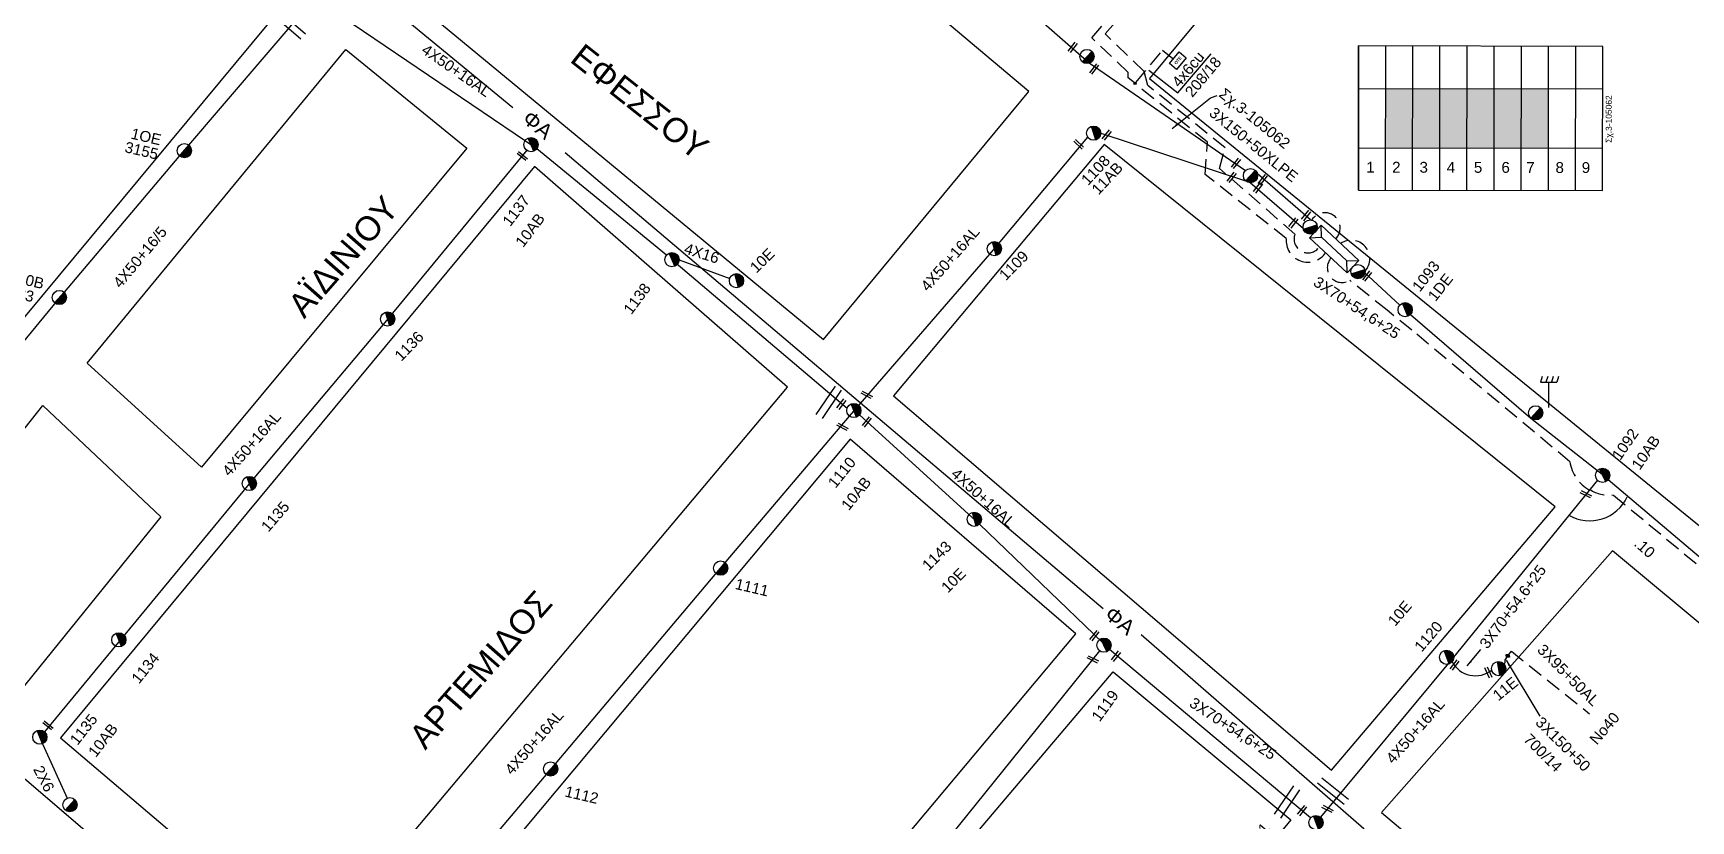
# Model space of a CAD drawing. Header units: millimetres. Extents: x 745 to 5694, y 762 to 3401.
# Drawn here: x 1727.7 to 2002.5, y 1317.3 to 1447.8 of the extents above; entities that cross this region are included whole.
import ezdxf
from ezdxf.enums import TextEntityAlignment as Align

# ---------------------------------------------------------------- set-up
doc = ezdxf.new("R2010")
doc.units = ezdxf.units.MM
doc.linetypes.add('DASHED', pattern=[19.05, 12.7, -6.35])
for name, color, linetype in [('Pillar OTE', 7, 'Continuous'), ('Άγνωστα', 7, 'Continuous'), ('Ασφαλειοκιβώτια Χ.Τ 9 αναχωρήσεων', 7, 'Continuous'), ('Γείωση', 7, 'Continuous'), ('Γυμνά εναέρια ΧΤ και ΦΟΠ (3Φ)   4x50+16AL', 7, 'Continuous'), ('Εναέρια παροχή ΧΤ 4x16', 7, 'SYN_LINE'), ('Επιγραφές - Σχήματα', 7, 'Continuous'), ('Καλώδια ΧΤ   3x150+50CU', 7, 'DASHED'), ('Μηχανική τομή', 7, 'Continuous'), ('Στύλος ΦΜ', 7, 'Continuous'), ('Στύλος ΦΜ @ 1', 7, 'Continuous'), ('Συνδέσεις', 7, 'Continuous'), ('Συνεστραμμένα ΧΤ   3x70+54.6+25 AL', 7, 'SYN_LINE'), ('Τομή', 7, 'Continuous'), ('Υποσταθμός εναέριος 2 στύλων', 7, 'Continuous'), ('Υποσταθμός πόλεως', 7, 'Continuous'), ('Υπόβαθρο ΔΕΗ', 7, 'Continuous'), ('Υπόγεια Καλώδια Δικτύου ΧΤ   .10', 7, 'DASHED'), ('Υπόγεια καλώδια Παροχών ΧΤ   4x50AL', 7, 'DASHED'), ('Υπόγεια καλώδια Παροχών ΧΤ   4x6', 7, 'DASHED')]:
    doc.layers.add(name, color=color, linetype=linetype)
doc.styles.add('arial', font='arial.ttf')
doc.styles.get("Standard").update_dxf_attribs({"font": 'arial.ttf'})
doc.linetypes.add('SYN_LINE', pattern='A,0.5,-0.0001,["/\\/\\/\\/",Standard,S=0.1,R=0,X=0,Y=-0.05],-0.25', length=0.7501)
doc.dimstyles.new('ISO-25', dxfattribs={"dimtxt": 2.5, "dimasz": 2.5, "dimexe": 1.25, "dimexo": 0.625, "dimtad": 1, "dimtxsty": 'Standard', "dimcen": 2.5, "dimadec": 0, "dimazin": 0, "dimtfac": 1, "dimtmove": 0, "dimatfit": 3, "dimfxl": 1, "dimarcsym": 0})

# ---------------------------------------------------------------- blocks, each defined once
blk = doc.blocks.new('ΥΠΑΡΧΩΝ ΤΣΙΜΕΝΤΕΝΙΟΣ ΣΤΥΛΟΣ')
at = {"layer": 'Στύλος ΦΜ'}
blk.add_hatch(color=256, dxfattribs=at).paths.add_polyline_path([(-1.29, -2.28, 0.574793), (2.62, 0, 0.268822), (1.3, 2.27)])
blk.add_line((-1.29, -2.28), (1.3, 2.27), dxfattribs=at)
blk.add_circle((0, 0), 2.62, dxfattribs=at)
at = {"layer": 'Στύλος ΦΜ', "flags": 4}
for tag, p in [('ΤΥΠΟΣ', (-4.91, 3.03)), ('ΑΡΙΘΜΟΣ', (-4.68, 8.05))]:
    blk.add_attdef(tag, p, '', height=4, dxfattribs=at)
blk = doc.blocks.new('ΥΠΟΣΤΑΘΜΟΣ ΕΝΑΕΡΙΟΣ ΕΠΙ 2 ΣΤΥΛΩΝ')
at = {"layer": 'Υποσταθμός εναέριος 2 στύλων', "linetype": 'Continuous'}
for points in [[(-11.97, -2.11, 0.574793), (-8.45, -0.07, 0.268822), (-9.64, 1.98)], [(9.68, -2.15, 0.574793), (13.19, -0.1, 0.268822), (12.01, 1.95)]]:
    blk.add_hatch(color=256, dxfattribs=at).paths.add_polyline_path(points)
for p, q in [((-11.97, -2.11), (-9.64, 1.98)), ((9.68, -2.15), (12.01, 1.95))]:
    blk.add_line(p, q, dxfattribs=at)
for centre in [(-10.81, -0.07), (10.84, -0.1)]:
    blk.add_circle(centre, 2.36, dxfattribs=at)
at = {"layer": 'Υποσταθμός πόλεως', "linetype": 'Continuous', "ltscale": 40}
blk.add_lwpolyline([(-8.57, 2.82), (8.57, 2.82), (8.57, -2.82), (-8.57, -2.82)], close=True, dxfattribs=at)
for points in [[(-5.75, 0), (-8.57, 2.82)], [(-8.57, -2.82), (-5.75, 0)], [(-5.75, 0), (5.75, 0)], [(5.75, 0), (8.57, 2.82)], [(8.57, -2.82), (5.75, 0)]]:
    blk.add_lwpolyline(points, dxfattribs=at)
at = {"layer": 'Υποσταθμός εναέριος 2 στύλων', "ltscale": 40, "flags": 1}
for tag, p in [('ΜΕΤΑΣΧΗΜΑΤΙΣΜΟΣ', (14.09, 2.51)), ('ΙΣΧΥΣ', (14.07, -0.28)), ('ΑΡΙΘΜΟΣ', (14.19, -3))]:
    blk.add_attdef(tag, p, '', height=1.8, dxfattribs=at)
blk = doc.blocks.new('ΓΕΙΩΣΗ')
at = {"layer": 'Γείωση', "ltscale": 40}
for p, q in [((-2.34, 11.45), (-3, 9.45)), ((-0.34, 11.45), (-1, 9.45)), ((0, 9.45), (0, 0)), ((1.66, 11.45), (1, 9.45)), ((3.66, 11.45), (3, 9.45))]:
    blk.add_line(p, q, dxfattribs=at)
blk.add_lwpolyline([(-3, 9.45), (3, 9.45)], dxfattribs=at)
blk = doc.blocks.new('ΑΣΦΑΛΕΙΟΚΙΒΩΤΙΟ ΥΠΟΣΤΑΘΜΟΥ 9 ΑΝΑΧΩΡΗΣΕΩΝ')
at = {"layer": 'Ασφαλειοκιβώτια Χ.Τ 9 αναχωρήσεων', "ltscale": 40}
for p, q in [((-23.8, 40.36), (24.02, 40.36)), ((-9.72, 40.36), (-9.72, -40.64)), ((9.94, 40.36), (9.94, -40.64)), ((-23.8, 31.36), (24.02, 31.36)), ((-23.8, 22.36), (24.02, 22.36)), ((-23.8, 13.36), (24.02, 13.36)), ((-23.8, 4.36), (24.02, 4.36)), ((-23.8, -4.64), (24.02, -4.64)), ((-23.8, -13.64), (24.02, -13.64)), ((-23.8, -22.64), (24.02, -22.64)), ((-23.8, -31.64), (24.02, -31.64))]:
    blk.add_line(p, q, dxfattribs=at)
at = {"layer": 'Ασφαλειοκιβώτια Χ.Τ 9 αναχωρήσεων'}
blk.add_lwpolyline([(-23.8, -40.64), (24.02, -40.64), (24.02, 40.36), (-23.8, 40.36)], close=True, dxfattribs=at)
for s, p in [('1', (-17.96, 37.74)), ('2', (-17.96, 29.17)), ('3', (-17.96, 20.09)), ('4', (-17.96, 11.07)), ('5', (-17.96, 2.06)), ('6', (-17.96, -7.08)), ('7', (-17.96, -15.32)), ('8', (-17.96, -25)), ('9', (-17.96, -33.7))]:
    blk.add_text(s, height=3.6, rotation=270, dxfattribs=at).set_placement(p)
at = {"layer": 'Ασφαλειοκιβώτια Χ.Τ 9 αναχωρήσεων', "ltscale": 40}
for tag, height, p in [('ΟΝΟΜΑ', 5, (-0.16, 44.31)), ('ΚΕΙΜΕΝΟ 1', 2, (17.06, 35.59)), ('ΚΕΙΜΕΝΟ 2', 2, (17.06, 26.88)), ('ΚΕΙΜΕΝΟ 3', 2, (17.06, 17.69)), ('ΚΕΙΜΕΝΟ 4', 2, (17.06, 8.71)), ('ΚΕΙΜΕΝΟ 5', 2, (17.06, -0.13)), ('ΚΕΙΜΕΝΟ 6', 2, (17.06, -9.05)), ('ΚΕΙΜΕΝΟ 7', 2, (17.06, -18.13)), ('ΚΕΙΜΕΝΟ 8', 2, (17.06, -26.85)), ('ΚΕΙΜΕΝΟ 9', 2, (17.06, -35.99)), ('ΣΧ', 2, (-0.1, -42.64))]:
    blk.add_attdef(tag, text='', height=height, dxfattribs=at).set_placement(p, align=Align.MIDDLE_CENTER)
blk = doc.blocks.new('ΤΟΜΗ')
at = {"layer": 'Τομή', "ltscale": 40}
for p, q in [((-5.68, 0), (5.68, 0)), ((5.68, -2.33), (-5.68, -2.33))]:
    blk.add_line(p, q, dxfattribs=at)
blk = doc.blocks.new('ΜΗΧΑΝΙΚΗ ΤΟΜΗ')
at = {"layer": 'Μηχανική τομή', "ltscale": 40}
for p, q in [((-1.89, 0.78), (1.89, 0.78)), ((1.89, 0), (-1.89, 0))]:
    blk.add_line(p, q, dxfattribs=at)
blk = doc.blocks.new('TSONTA XT1')
at = {"ltscale": 40}
h = blk.add_hatch(color=256, dxfattribs=at)
h.dxf.hatch_style = 1
h.paths.add_polyline_path([(595.96, 2487.66), (597.07, 2488.77), (595.96, 2489.87), (594.85, 2488.77)])
blk.add_lwpolyline([(594.85, 2488.77), (595.96, 2489.87), (597.07, 2488.77), (595.96, 2487.66)], close=True, dxfattribs=at)
blk = doc.blocks.new('PILLAR ΟΤΕ')
at = {"layer": 'Pillar OTE', "ltscale": 40}
blk.add_lwpolyline([(-3.31, 2.02), (3.39, 2.02), (3.39, -1.99), (-3.31, -1.99)], close=True, dxfattribs=at)
at = {"layer": 'Pillar OTE', "insert": (-1.81, 0.71), "char_height": 1.3575, "width": 109.961, "attachment_point": 1}
blk.add_mtext('{\\fArial|b1|i0|c161|p34;OTE}', dxfattribs=at)

msp = doc.modelspace()

# ---------------------------------------------------------------- hatches: boundary and pattern name
at = {"layer": 'Άγνωστα', "ltscale": 0.2}
for color, points in [(133, [(1951.9, 1438.63), (1951.88, 1428.8), (1956.38, 1428.79), (1956.4, 1438.62)]), (1, [(1956.35, 1438.63), (1956.34, 1428.8), (1960.84, 1428.79), (1960.85, 1438.62)]), (173, [(1960.9, 1438.61), (1960.88, 1428.79), (1965.38, 1428.78), (1965.4, 1438.61)]), (85, [(1965.4, 1438.61), (1965.38, 1428.78), (1969.88, 1428.77), (1969.9, 1438.6)]), (30, [(1969.9, 1438.6), (1969.88, 1428.77), (1974.38, 1428.76), (1974.4, 1438.59)]), (27, [(1974.41, 1438.62), (1974.4, 1428.79), (1978.9, 1428.78), (1978.91, 1438.61)])]:
    msp.add_hatch(color=color, dxfattribs=at).paths.add_polyline_path(points)

# ---------------------------------------------------------------- linework, layer by layer
at = {"layer": 'Άγνωστα', "color": 85, "linetype": 'DASHED', "ltscale": 0.2}
msp.add_lwpolyline([(1940.9, 1412.38, -0.8888), (1936.86, 1414.49), (1924.33, 1425.39), (1925.29, 1428.79), (1912.48, 1439.12), (1911.86, 1441.45), (1905.38, 1447.66), (1929.88, 1475.49, 0.48376), (1935.29, 1481.37), (1959.14, 1509.82, 0.229301), (1963.32, 1512.87), (1986.76, 1494.7, -0.663136), (1992.02, 1490.62), (2004.74, 1480.47, -1.543674), (2006.33, 1478.61, 27.139862)], format="xyb", dxfattribs=at)
at = {"layer": 'Άγνωστα', "color": 133, "linetype": 'SYN_LINE', "ltscale": 10}
msp.add_lwpolyline([(1928.64, 1425), (1902.77, 1442.8), (1880.64, 1462.22), (1850.12, 1486.95), (1823.82, 1509.68)], dxfattribs=at)
at = {"layer": 'Άγνωστα', "color": 173, "linetype": 'DASHED', "ltscale": 0.2}
msp.add_lwpolyline([(1941.95, 1411.41, -0.777277), (1935.43, 1413.78), (1921.95, 1424.39), (1922.34, 1429.72), (1909.23, 1440.37), (1909.23, 1441.29), (1903.19, 1447.01), (1929.96, 1477.97, 0.741472), (1933.35, 1482.32), (1958.28, 1510.89, 0.26081), (1960.45, 1511.37, -1.878742)], format="xyb", dxfattribs=at)
at = {"layer": 'Άγνωστα', "color": 27}
msp.add_lwpolyline([(1661.97, 1318.66), (1695.85, 1359.95), (1732.26, 1404.15), (1752.5, 1428.06), (1773.52, 1452.68)], dxfattribs=at)
at = {"layer": 'Άγνωστα', "color": 133, "linetype": 'SYN_LINE', "ltscale": 15}
msp.add_lwpolyline([(1939.42, 1416.85), (1930.63, 1424.46)], dxfattribs=at)
at = {"layer": 'Άγνωστα', "color": 1, "linetype": 'SYN_LINE', "ltscale": 15}
msp.add_lwpolyline([(1938.26, 1415.39), (1929.46, 1423.01)], dxfattribs=at)
at = {"layer": 'Άγνωστα', "color": 133, "linetype": 'DASHED', "ltscale": 0.2}
msp.add_lwpolyline([(1943.62, 1413.7, 1.124432), (1939.64, 1416.82, 1.124432)], format="xyb", dxfattribs=at)
at = {"layer": 'Άγνωστα', "color": 27, "linetype": 'DASHED', "ltscale": 0.2}
msp.add_lwpolyline([(1944.45, 1412.93, -0.891447), (1948.48, 1408.35, -0.799145)], format="xyb", dxfattribs=at)
at = {"layer": 'Άγνωστα', "color": 30, "linetype": 'DASHED', "ltscale": 0.2}
msp.add_lwpolyline([(1985.68, 1372.08, -0.227994), (1982.43, 1376.77), (1956.23, 1398.56), (1952.13, 1401.86), (1945.95, 1406.84, -0.873509), (1942.87, 1410.55)], format="xyb", dxfattribs=at)
at = {"layer": 'Άγνωστα', "color": 27, "linetype": 'SYN_LINE', "ltscale": 10}
msp.add_lwpolyline([(1948.32, 1408.19), (1954.24, 1402.74)], dxfattribs=at)
at = {"layer": 'Άγνωστα', "color": 27, "linetype": 'SYN_LINE', "ltscale": 15}
msp.add_lwpolyline([(1955.13, 1401.96), (1956.02, 1401.18), (1975.96, 1384.01), (1988.84, 1373.86)], dxfattribs=at)
at = {"layer": 'Άγνωστα', "color": 27, "linetype": 'SYN_LINE', "ltscale": 20}
msp.add_lwpolyline([(2069.77, 1306.44, -2.548834), (2068.49, 1308.4), (2065.04, 1311.11), (2042.4, 1329.41), (2015.35, 1351.26), (1988.77, 1373.76)], format="xyb", dxfattribs=at)
at = {"layer": 'Άγνωστα', "color": 85}
msp.add_lwpolyline([(1879.69, 1314.66), (1904.5, 1345.41)], dxfattribs=at)
at = {"layer": 'Άγνωστα', "color": 27, "linetype": 'DASHED', "ltscale": 0.2}
msp.add_lwpolyline([(1972.3, 1344.81), (1972.74, 1345.36), (1985.71, 1335.01)], dxfattribs=at)
at = {"layer": 'Άγνωστα', "color": 6, "linetype": 'SYN_LINE', "ltscale": 10}
msp.add_lwpolyline([(1729.23, 1330.03), (1733.28, 1321)], dxfattribs=at)
at = {"layer": 'Γυμνά εναέρια ΧΤ και ΦΟΠ (3Φ)   4x50+16AL', "color": 6}
for points in [[(1832.67, 1410.99), (1811.15, 1428.61), (1775.26, 1452.91)], [(1809.5, 1428.38), (1785.69, 1399.51), (1764.27, 1374.06), (1729.53, 1332.02)], [(1833.58, 1410.24), (1833.58, 1410.25)], [(1862.6, 1385.6), (1834.29, 1409.64)]]:
    msp.add_lwpolyline(points, dxfattribs=at)
at = {"layer": 'Γυμνά εναέρια ΧΤ και ΦΟΠ (3Φ)   4x50+16AL', "color": 1}
for points in [[(1781.12, 1287.54), (1781.12, 1287.54), (1814.25, 1326.72), (1841.64, 1359.14), (1863, 1384.34), (1886.26, 1411.18), (1902.5, 1430.56)], [(1905.01, 1346.77), (1884.54, 1366.41), (1864.65, 1384.52)]]:
    msp.add_lwpolyline(points, dxfattribs=at)
at = {"layer": 'Γυμνά εναέρια ΧΤ και ΦΟΠ (3Φ)   4x50+16AL', "color": 1, "linetype": 'SYN_LINE', "ltscale": 20}
for points in [[(1904.66, 1431.24), (1928.69, 1423.32)], [(1939.45, 1317.74), (1906.14, 1345.68)]]:
    msp.add_lwpolyline(points, dxfattribs=at)
at = {"layer": 'Γυμνά εναέρια ΧΤ και ΦΟΠ (3Φ)   4x50+16AL', "color": 27}
msp.add_lwpolyline([(1987.01, 1373.72), (1963.17, 1344.39), (1941.09, 1317.87)], dxfattribs=at)
at = {"layer": 'Εναέρια παροχή ΧΤ 4x16', "color": 6, "ltscale": 20}
msp.add_lwpolyline([(1834.76, 1410.22), (1843.17, 1407.16)], dxfattribs=at)
at = {"layer": 'Επιγραφές - Σχήματα', "color": 85, "ltscale": 0.2}
for points in [[(1830.99, 1511.19), (1783.29, 1455.2), (1807.21, 1435.45)], [(1815.88, 1428.02), (1905.04, 1352.43)], [(1911.35, 1348.12), (1948.29, 1315.99), (1923.42, 1286.15)]]:
    msp.add_lwpolyline(points, dxfattribs=at)
at = {"layer": 'Επιγραφές - Σχήματα', "ltscale": 0.2}
msp.add_arc((1985.74, 1373.82), 6.84, 239.733, 335.1214, dxfattribs=at)
at = {"layer": 'Καλώδια ΧΤ   3x150+50CU', "color": 27, "linetype": 'DASHED', "ltscale": 0.1}
msp.add_lwpolyline([(1971.93, 1344.33), (1971.69, 1343.97, -0.317527), (1971.43, 1343.12)], format="xyb", dxfattribs=at)
at = {"layer": 'Συνεστραμμένα ΧΤ   3x70+54.6+25 AL', "color": 27, "linetype": 'SYN_LINE', "ltscale": 8}
msp.add_arc((1966.78, 1345.65), 4.35, 207.579, 308.4212, dxfattribs=at)
at = {"layer": 'Υπόβαθρο ΔΕΗ'}
for points in [[(1962.75, 1500.53), (1912.76, 1440.26), (2100.45, 1287.72, 0.307706), (2107.03, 1287.16, -0.059862), (2128.83, 1296.17, -0.045214), (2150.63, 1302.74, 0.083345), (2157.93, 1305.86), (2174.88, 1317.76, 0.483932), (2173.37, 1328.09), (1962.75, 1500.53), (1912.76, 1440.26)], [(1608.69, 1383.97), (1637.59, 1407.83, 0.053945), (1668.38, 1439.41, -0.054791), (1699.76, 1471.48), (1719.65, 1495.3), (1769.38, 1452.7), (1661.56, 1322.99), (1608.69, 1383.97)], [(1863.11, 1380.49), (1784.69, 1286.74, -0.04988), (1815.63, 1246.99), (1900.56, 1348.23), (1863.11, 1380.49)], [(1989.49, 1361.98), (1951.22, 1318.65), (2022.66, 1258.43, -0.070901), (2061.88, 1301.76), (1989.49, 1361.98)]]:
    msp.add_lwpolyline(points, format="xyb", dxfattribs=at)
for points in [[(1822.81, 1496.96), (1788.42, 1455.09), (1858.72, 1397.01), (1892.74, 1438.13), (1822.81, 1496.96)], [(1779.5, 1445.07), (1799.59, 1428.74), (1755.55, 1375.87), (1736.6, 1393.13), (1779.5, 1445.07)], [(1905.21, 1429.33), (1870.32, 1387.71), (1942.91, 1325.67), (1979.99, 1369.28), (1905.21, 1429.33)], [(1810.77, 1425.72), (1732.21, 1331.02), (1773.97, 1295.51), (1852.71, 1389.12), (1810.77, 1425.72)], [(1729.27, 1386.1), (1748.81, 1367.65), (1724.35, 1337.34), (1704.45, 1354.83), (1729.27, 1386.1)], [(1698.67, 1348.02), (1669.17, 1313.59), (1728.44, 1240.44), (1728.44, 1240.44), (1767.72, 1288.67), (1698.57, 1347.91)], [(1906.73, 1341.96), (1936.16, 1317.42), (1842.53, 1203.37), (1820.24, 1239.98), (1906.73, 1341.96)]]:
    msp.add_lwpolyline(points, dxfattribs=at)
msp.add_spline([(1752.79, 1133.46), (1750.62, 1137.04), (1750.87, 1144.29), (1752, 1147.38), (1751.88, 1151.48), (1747.84, 1154.32), (1740.78, 1159.84), (1739.16, 1163.08), (1737.18, 1166.3), (1734.24, 1169.8), (1732.93, 1170.98), (1730.8, 1172.01), (1726.98, 1176.59), (1722.37, 1181.54), (1717.92, 1185.98), (1715.33, 1188.39), (1712.83, 1192.2), (1710.5, 1196.72), (1708.15, 1202.05), (1704.65, 1208.8), (1703.06, 1211.24), (1699.85, 1215.43), (1695.87, 1219.24), (1698.13, 1217.01), (1693.74, 1220.9), (1690.16, 1223.78), (1688.64, 1224.98), (1684.92, 1230.11), (1681.56, 1234.95), (1680.31, 1236.7), (1678.25, 1236.99), (1674.65, 1238.72), (1672.92, 1240.85), (1671.28, 1242.96), (1668.94, 1246.57), (1667.4, 1249.67), (1662.13, 1253.98), (1659.03, 1255.66), (1656.13, 1256.87), (1654.11, 1257.81), (1651.03, 1260.3), (1646.81, 1265.13), (1646.47, 1266.61), (1645.79, 1275.47), (1644.84, 1277.95), (1641.57, 1282.81), (1639.56, 1284.91), (1636.99, 1285.71), (1634.83, 1286.83), (1631.94, 1288.88), (1630.94, 1290.08), (1629.94, 1292.01), (1629.77, 1294.43), (1630.41, 1297.01), (1629.57, 1300.64), (1626.97, 1303.03), (1624.21, 1304.1), (1622.55, 1304.61), (1620.36, 1306.38), (1616.42, 1315.37), (1614.46, 1318.02), (1609.46, 1320.83), (1606.03, 1323.68), (1602.86, 1327.57), (1602.25, 1329.55), (1601.06, 1333.26), (1599.47, 1336.89), (1596.25, 1339.99), (1593.47, 1341.79), (1591.34, 1342.18), (1589.12, 1343.86), (1587.12, 1346.15), (1583.57, 1348.28), (1580.41, 1352.46), (1578.44, 1355.71), (1577.72, 1356.89), (1576.68, 1359.67), (1576.24, 1360.92), (1575.15, 1361.07), (1572.64, 1364.24), (1570.99, 1365.11), (1568.79, 1370.38), (1567.25, 1375.85), (1565.86, 1378.15), (1562.54, 1380.08), (1559, 1380.85), (1555.83, 1381.8), (1553.5, 1383.62), (1552.14, 1385.23), (1551.42, 1387.66), (1550.19, 1390.64), (1548.5, 1392.53), (1542.48, 1398), (1536.63, 1404.27), (1531.62, 1410.35), (1529.55, 1412.27), (1526.8, 1413.13), (1524.74, 1414.29), (1521.02, 1418.34), (1517.52, 1421.07), (1515.23, 1426.24), (1513.86, 1429.7), (1511.93, 1431.53), (1507.47, 1433.85), (1503.88, 1435.24), (1500.48, 1437.23), (1498.7, 1438.4), (1496.24, 1442.04), (1494.33, 1444.95), (1493.33, 1448.21), (1491.12, 1452.24), (1489.04, 1455.61), (1487.58, 1456.82), (1484.85, 1458.65), (1482.33, 1459.75), (1478.57, 1460.91), (1475.02, 1462.21), (1471.45, 1464.84), (1470.04, 1466.01), (1466.63, 1470.73), (1464.25, 1473.88), (1459.99, 1478.08), (1457.49, 1479.47), (1453.1, 1481.92), (1450.37, 1483.37), (1448.22, 1484.08), (1444.03, 1487.77), (1442.91, 1489), (1439.85, 1494.56), (1437.59, 1496.79), (1434.33, 1498.13), (1431.18, 1498.79), (1426.35, 1502.46), (1422.93, 1506.33), (1420.69, 1510.37), (1419.16, 1514.23), (1417.93, 1517.76), (1416.59, 1519.61), (1413.4, 1522.41), (1409.61, 1524.98), (1405.89, 1527.59), (1402.76, 1530.44), (1399.62, 1533.7), (1395.03, 1538.88), (1391.76, 1543.45), (1389.82, 1546.32), (1387.29, 1550.08), (1385.15, 1554.51), (1383.57, 1558.78), (1380.87, 1562.91), (1376.89, 1565.86), (1374.5, 1567.42), (1371.03, 1571.59), (1367.59, 1574.57), (1363.04, 1577.65), (1358.5, 1582.28), (1351.76, 1587.32), (1347.75, 1591.27), (1342.87, 1596.37), (1339.84, 1602.43), (1337.26, 1605.77), (1329.87, 1611.46), (1325.85, 1613.33), (1315.43, 1619.55), (1310.34, 1623.76), (1305.43, 1628.17), (1303.89, 1630.56), (1301.61, 1632.32), (1297.53, 1634.82), (1292.64, 1637.42), (1289.65, 1639.41), (1286.65, 1643.8), (1283.94, 1649.21), (1282.14, 1654.63), (1278.59, 1661.21), (1277.22, 1663.18), (1272.99, 1666.36), (1269.38, 1669.42), (1265.98, 1672.93), (1263.75, 1676.91), (1262.97, 1677.97), (1260.94, 1679.11), (1256.91, 1680.87), (1254.23, 1682.56), (1250.77, 1685.08), (1247.32, 1688.11), (1246.69, 1690.81), (1243.44, 1692.08), (1242.03, 1690.53), (1241.34, 1686.1)], degree=3, dxfattribs=at)
at = {"layer": 'Υπόγεια Καλώδια Δικτύου ΧΤ   .10', "color": 30, "ltscale": 0.2}
msp.add_lwpolyline([(2065.98, 1308.59), (2045.14, 1325.54, -0.395633), (2039.01, 1330.21), (2017.2, 1348.09, -0.387424), (2012.17, 1352.56), (1989.6, 1371.26, -0.183118), (1985.77, 1372.18, -0.131998)], format="xyb", dxfattribs=at)
at = {"layer": 'Υπόγεια καλώδια Παροχών ΧΤ   4x6', "color": 173, "linetype": 'DASHED', "ltscale": 0.2}
msp.add_lwpolyline([(1910.5, 1439.63), (1914.92, 1444.96), (1916.6, 1443.57)], dxfattribs=at)

# ---------------------------------------------------------------- block references
at = {"layer": 'Pillar OTE', "xscale": 0.375, "yscale": 0.375, "zscale": 0.375, "rotation": 50}
msp.add_blockref('PILLAR ΟΤΕ', (1917.44, 1443.22), dxfattribs=at)
at = {"layer": 'Ασφαλειοκιβώτια Χ.Τ 9 αναχωρήσεων'}
ref = msp.add_blockref('ΑΣΦΑΛΕΙΟΚΙΒΩΤΙΟ ΥΠΟΣΤΑΘΜΟΥ 9 ΑΝΑΧΩΡΗΣΕΩΝ', (1967.57, 1433.63), dxfattribs=dict(at, xscale=0.4999999999999387, yscale=0.4999999999999387, zscale=0.4999999999999387, rotation=89.90979623979709))
ref.add_attrib('ΣΧ', 'Σχ.3-105062', dxfattribs={"ltscale": 40, "height": 1, "rotation": 89.9098}).set_placement((1988.89, 1433.55), align=Align.MIDDLE_CENTER)
at = {"layer": 'Γείωση', "xscale": 0.4499999999998181, "yscale": 0.4499999999998181, "zscale": 0.4499999999998181}
msp.add_blockref('ΓΕΙΩΣΗ', (1978.92, 1385.73), dxfattribs=at)
at = {"layer": 'Μηχανική τομή'}
for p, xscale, yscale, zscale, rotation in [((1899.86, 1445.56), 0.4999999999999888, 0.4999999999999888, 0.4999999999999888, 231.4205093085457), ((1903.42, 1441.98), 0.4999999999999888, 0.4999999999999888, 0.4999999999999888, 231.4205093085457), ((1901.15, 1429.53), 0.5000000000000812, 0.5000000000000812, 0.5000000000000812, 136.3024597394649), ((1905.51, 1431.02), 0.4999999999999888, 0.4999999999999888, 0.4999999999999888, 231.4205093085457), ((1808.88, 1427.57), 0.4999999999999888, 0.4999999999999888, 0.4999999999999888, 141.4205093085457), ((1926.93, 1426.34), 0.4999999999999888, 0.4999999999999888, 0.4999999999999888, 231.4205093085457), ((1926.21, 1424.02), 0.4999999999999888, 0.4999999999999888, 0.4999999999999888, 231.4205093085457), ((1931.38, 1423.64), 0.4999999999999888, 0.4999999999999888, 0.4999999999999888, 231.4205093085457), ((1930.58, 1422.28), 0.4999999999999888, 0.4999999999999888, 0.4999999999999888, 231.4205093085457), ((1938.56, 1417.7), 0.4999999999999888, 0.4999999999999888, 0.4999999999999888, 231.4205093085457), ((1936.44, 1416.47), 0.4999999999999888, 0.4999999999999888, 0.4999999999999888, 231.4205093085457), ((1948.68, 1407.65), 0.4999999999999888, 0.4999999999999888, 0.4999999999999888, 231.4205093085457), ((1865.78, 1387.68), 0.5000000000001039, 0.5000000000001039, 0.5000000000001039, 332.731686719226), ((1861.5, 1386.43), 0.4999999999999887, 0.4999999999999887, 0.4999999999999887, 231.4205093085457), ((1861.77, 1382.38), 0.5000000000001039, 0.5000000000001039, 0.5000000000001039, 332.731686719226), ((1865.73, 1383.49), 0.4999999999999888, 0.4999999999999888, 0.4999999999999888, 231.4205093085457), ((1985, 1371.21), 0.5000000000001039, 0.5000000000001039, 0.5000000000001039, 332.731686719226), ((1903.47, 1348.06), 0.4999999999999888, 0.4999999999999888, 0.4999999999999888, 231.4205093085457), ((1903.26, 1343.84), 0.5000000000001039, 0.5000000000001039, 0.5000000000001039, 332.731686719226), ((1907.03, 1344.67), 0.4999999999999888, 0.4999999999999888, 0.4999999999999888, 231.4205093085457), ((1963.18, 1343.2), 0.4999999999999425, 0.4999999999999425, 0.4999999999999425, 233.2226341988299), ((1968.74, 1341.77), 0.4999999999999425, 0.4999999999999425, 0.4999999999999425, 294.4884235028164), ((1730.23, 1333.23), 0.4999999999999888, 0.4999999999999888, 0.4999999999999888, 141.4205093085457), ((1937.89, 1319.08), 0.4999999999999887, 0.4999999999999887, 0.4999999999999887, 231.4205093085457), ((1942.18, 1319.06), 0.5000000000001039, 0.5000000000001039, 0.5000000000001039, 332.731686719226)]:
    msp.add_blockref('ΜΗΧΑΝΙΚΗ ΤΟΜΗ', p, dxfattribs=dict(at, xscale=xscale, yscale=yscale, zscale=zscale, rotation=rotation))
at = {"layer": 'Στύλος ΦΜ @ 1', "ltscale": 40, "xscale": 0.4499999999996779, "yscale": 0.4499999999996779, "zscale": 0.4499999999996779, "rotation": 346.8465568456768}
for p in [(1902.39, 1443.92), (1929.49, 1424.18), (1976.76, 1384.87), (1733.76, 1319.92)]:
    msp.add_blockref('ΥΠΑΡΧΩΝ ΤΣΙΜΕΝΤΕΝΙΟΣ ΣΤΥΛΟΣ', p, dxfattribs=at)
at = {"layer": 'Στύλος ΦΜ @ 1', "ltscale": 40}
ref = msp.add_blockref('ΥΠΑΡΧΩΝ ΤΣΙΜΕΝΤΕΝΙΟΣ ΣΤΥΛΟΣ', (1752.74, 1428.32), dxfattribs=dict(at, xscale=0.4499999999996779, yscale=0.4499999999996779, zscale=0.4499999999996779, rotation=346.8465568456768))
ref.add_attrib('ΤΥΠΟΣ', '1ΟΕ', (1743.75, 1430.34), dxfattribs={"layer": 'Στύλος ΦΜ', "height": 1.8, "rotation": 346.8466, "flags": 4})
ref.add_attrib('ΑΡΙΘΜΟΣ', '3155', (1742.72, 1428.1), dxfattribs={"layer": 'Στύλος ΦΜ', "height": 1.8, "rotation": 346.8466, "flags": 4})
ref = msp.add_blockref('ΥΠΑΡΧΩΝ ΤΣΙΜΕΝΤΕΝΙΟΣ ΣΤΥΛΟΣ', (1903.48, 1431.22), dxfattribs=dict(at, xscale=0.4499999999997267, yscale=0.4499999999997267, zscale=0.4499999999997267, rotation=46.99714814454691))
ref.add_attrib('ΤΥΠΟΣ', '1108', (1902.56, 1422.44), dxfattribs={"layer": 'Στύλος ΦΜ', "height": 1.8, "rotation": 46.9971, "flags": 4})
ref.add_attrib('ΑΡΙΘΜΟΣ', '11AB', (1904.29, 1420.87), dxfattribs={"layer": 'Στύλος ΦΜ', "height": 1.8, "rotation": 46.9971, "flags": 4})
ref = msp.add_blockref('ΥΠΑΡΧΩΝ ΤΣΙΜΕΝΤΕΝΙΟΣ ΣΤΥΛΟΣ', (1810.21, 1429.32), dxfattribs=dict(at, xscale=0.4499999999997326, yscale=0.4499999999997326, zscale=0.4499999999997326, rotation=52.74003927782157))
ref.add_attrib('ΤΥΠΟΣ', '1137', (1806.76, 1415.63), dxfattribs={"layer": 'Στύλος ΦΜ', "height": 1.8, "rotation": 52.74, "flags": 4})
ref.add_attrib('ΑΡΙΘΜΟΣ', '10AB', (1808.9, 1412.17), dxfattribs={"layer": 'Στύλος ΦΜ', "height": 1.8, "rotation": 52.74, "flags": 4})
ref = msp.add_blockref('ΥΠΑΡΧΩΝ ΤΣΙΜΕΝΤΕΝΙΟΣ ΣΤΥΛΟΣ', (1887.03, 1412.07), dxfattribs=dict(at, xscale=0.4499999999998578, yscale=0.4499999999998578, zscale=0.4499999999998578, rotation=45.24261170393326))
ref.add_attrib('ΤΥΠΟΣ', '1109', (1888.91, 1406.67), dxfattribs={"layer": 'Στύλος ΦΜ', "height": 1.8, "rotation": 45.2426, "flags": 4})
ref = msp.add_blockref('ΥΠΑΡΧΩΝ ΤΣΙΜΕΝΤΕΝΙΟΣ ΣΤΥΛΟΣ', (1833.58, 1410.25), dxfattribs=dict(at, xscale=0.4499999999995771, yscale=0.4499999999995771, zscale=0.4499999999995771, rotation=53.35799985782565))
ref.add_attrib('ΤΥΠΟΣ', '1138', (1826.84, 1401.02), dxfattribs={"layer": 'Στύλος ΦΜ', "height": 1.8, "rotation": 53.358, "flags": 4})
ref = msp.add_blockref('ΥΠΑΡΧΩΝ ΤΣΙΜΕΝΤΕΝΙΟΣ ΣΤΥΛΟΣ', (1844.28, 1406.76), dxfattribs=dict(at, xscale=0.4499999999996052, yscale=0.4499999999996052, zscale=0.4499999999996052, rotation=44.2889434660017))
ref.add_attrib('ΤΥΠΟΣ', '10E', (1847.58, 1407.92), dxfattribs={"layer": 'Στύλος ΦΜ', "height": 1.8, "rotation": 44.2889, "flags": 4})
ref = msp.add_blockref('ΥΠΑΡΧΩΝ ΤΣΙΜΕΝΤΕΝΙΟΣ ΣΤΥΛΟΣ', (1955.13, 1401.96), dxfattribs=dict(at, xscale=0.449999999999625, yscale=0.449999999999625, zscale=0.449999999999625, rotation=51.76708936465379))
ref.add_attrib('ΤΥΠΟΣ', '1093', (1957.55, 1404.77), dxfattribs={"layer": 'Στύλος ΦΜ', "height": 1.8, "rotation": 51.7671, "flags": 4})
ref.add_attrib('ΑΡΙΘΜΟΣ', '1DE', (1960.16, 1403.21), dxfattribs={"layer": 'Στύλος ΦΜ', "height": 1.8, "rotation": 51.7671, "flags": 4})
ref = msp.add_blockref('ΥΠΑΡΧΩΝ ΤΣΙΜΕΝΤΕΝΙΟΣ ΣΤΥΛΟΣ', (1732.02, 1403.99), dxfattribs=dict(at, xscale=0.4499999999996779, yscale=0.4499999999996779, zscale=0.4499999999996779, rotation=346.8465568456768))
ref.add_attrib('ΤΥΠΟΣ', '10Β', (1724.88, 1406.39), dxfattribs={"layer": 'Στύλος ΦΜ', "height": 1.8, "rotation": 346.8466, "flags": 4})
ref.add_attrib('ΑΡΙΘΜΟΣ', '1333', (1722.11, 1404.47), dxfattribs={"layer": 'Στύλος ΦΜ', "height": 1.8, "rotation": 346.8466, "flags": 4})
ref = msp.add_blockref('ΥΠΑΡΧΩΝ ΤΣΙΜΕΝΤΕΝΙΟΣ ΣΤΥΛΟΣ', (1786.44, 1400.41), dxfattribs=dict(at, xscale=0.4499999999998087, yscale=0.4499999999998087, zscale=0.4499999999998087, rotation=46.16693482896716))
ref.add_attrib('ΤΥΠΟΣ', '1136', (1788.7, 1393.3), dxfattribs={"layer": 'Στύλος ΦΜ', "height": 1.8, "rotation": 46.1669, "flags": 4})
ref = msp.add_blockref('ΥΠΑΡΧΩΝ ΤΣΙΜΕΝΤΕΝΙΟΣ ΣΤΥΛΟΣ', (1863.73, 1385.26), dxfattribs=dict(at, xscale=0.449999999999588, yscale=0.449999999999588, zscale=0.449999999999588, rotation=51.16840782913561))
ref.add_attrib('ΤΥΠΟΣ', '1110', (1860.69, 1372.26), dxfattribs={"layer": 'Στύλος ΦΜ', "height": 1.8, "rotation": 51.1684, "flags": 4})
ref.add_attrib('ΑΡΙΘΜΟΣ', '10AB', (1862.88, 1368.55), dxfattribs={"layer": 'Στύλος ΦΜ', "height": 1.8, "rotation": 51.1684, "flags": 4})
ref = msp.add_blockref('ΥΠΑΡΧΩΝ ΤΣΙΜΕΝΤΕΝΙΟΣ ΣΤΥΛΟΣ', (1987.87, 1374.52), dxfattribs=dict(at, xscale=0.4499999999996462, yscale=0.4499999999996462, zscale=0.4499999999996462, rotation=55.37311469844911))
ref.add_attrib('ΤΥΠΟΣ', '1092', (1990.77, 1376.86), dxfattribs={"layer": 'Στύλος ΦΜ', "height": 1.8, "rotation": 55.3731, "flags": 4})
ref.add_attrib('ΑΡΙΘΜΟΣ', '10AB', (1994.03, 1375.27), dxfattribs={"layer": 'Στύλος ΦΜ', "height": 1.8, "rotation": 55.3731, "flags": 4})
ref = msp.add_blockref('ΥΠΑΡΧΩΝ ΤΣΙΜΕΝΤΕΝΙΟΣ ΣΤΥΛΟΣ', (1763.51, 1373.17), dxfattribs=dict(at, xscale=0.4499999999997245, yscale=0.4499999999997245, zscale=0.4499999999997245, rotation=49.39110921397207))
ref.add_attrib('ΤΥΠΟΣ', '1135', (1766.66, 1364.99), dxfattribs={"layer": 'Στύλος ΦΜ', "height": 1.8, "rotation": 49.3911, "flags": 4})
ref = msp.add_blockref('ΥΠΑΡΧΩΝ ΤΣΙΜΕΝΤΕΝΙΟΣ ΣΤΥΛΟΣ', (1883.69, 1367.23), dxfattribs=dict(at, xscale=0.4499999999997941, yscale=0.4499999999997941, zscale=0.4499999999997941, rotation=45.05955595805586))
ref.add_attrib('ΤΥΠΟΣ', '1143', (1876.14, 1358.58), dxfattribs={"layer": 'Στύλος ΦΜ', "height": 1.8, "rotation": 45.0596, "flags": 4})
ref.add_attrib('ΑΡΙΘΜΟΣ', '10E', (1879.3, 1354.9), dxfattribs={"layer": 'Στύλος ΦΜ', "height": 1.8, "rotation": 45.0596, "flags": 4})
ref = msp.add_blockref('ΥΠΑΡΧΩΝ ΤΣΙΜΕΝΤΕΝΙΟΣ ΣΤΥΛΟΣ', (1841.64, 1359.14), dxfattribs=dict(at, xscale=0.4499999999996779, yscale=0.4499999999996779, zscale=0.4499999999996779, rotation=346.8465568456768))
ref.add_attrib('ΤΥΠΟΣ', '1111', (1843.92, 1355.71), dxfattribs={"layer": 'Στύλος ΦΜ', "height": 1.8, "rotation": 346.8466, "flags": 4})
ref = msp.add_blockref('ΥΠΑΡΧΩΝ ΤΣΙΜΕΝΤΕΝΙΟΣ ΣΤΥΛΟΣ', (1962, 1344.37), dxfattribs=dict(at, xscale=0.4499999999996635, yscale=0.4499999999996635, zscale=0.4499999999996635, rotation=49.6329769371394))
ref.add_attrib('ΤΥΠΟΣ', '10E', (1953.47, 1349.37), dxfattribs={"layer": 'Στύλος ΦΜ', "height": 1.8, "rotation": 49.633, "flags": 4})
ref.add_attrib('ΑΡΙΘΜΟΣ', '1120', (1957.87, 1345.11), dxfattribs={"layer": 'Στύλος ΦΜ', "height": 1.8, "rotation": 49.633, "flags": 4})
ref = msp.add_blockref('ΥΠΑΡΧΩΝ ΤΣΙΜΕΝΤΕΝΙΟΣ ΣΤΥΛΟΣ', (1741.87, 1347.25), dxfattribs=dict(at, xscale=0.4499999999998535, yscale=0.4499999999998535, zscale=0.4499999999998535, rotation=51.00129514560185))
ref.add_attrib('ΤΥΠΟΣ', '1134', (1745.21, 1339.84), dxfattribs={"layer": 'Στύλος ΦΜ', "height": 1.8, "rotation": 51.0013, "flags": 4})
ref = msp.add_blockref('ΥΠΑΡΧΩΝ ΤΣΙΜΕΝΤΕΝΙΟΣ ΣΤΥΛΟΣ', (1905.19, 1346.37), dxfattribs=dict(at, xscale=0.4499999999998415, yscale=0.4499999999998415, zscale=0.4499999999998415, rotation=54.2185021035481))
ref.add_attrib('ΤΥΠΟΣ', '1119', (1904.48, 1333.54), dxfattribs={"layer": 'Στύλος ΦΜ', "height": 1.8, "rotation": 54.2185, "flags": 4})
ref = msp.add_blockref('ΥΠΑΡΧΩΝ ΤΣΙΜΕΝΤΕΝΙΟΣ ΣΤΥΛΟΣ', (1970.64, 1342.49), dxfattribs=dict(at, xscale=0.449999999999723, yscale=0.449999999999723, zscale=0.449999999999723, rotation=39.25576507056446))
ref.add_attrib('ΤΥΠΟΣ', '11E', (1970.58, 1337.04), dxfattribs={"layer": 'Στύλος ΦΜ', "height": 1.8, "rotation": 39.2558, "flags": 4})
ref = msp.add_blockref('ΥΠΑΡΧΩΝ ΤΣΙΜΕΝΤΕΝΙΟΣ ΣΤΥΛΟΣ', (1728.78, 1331.12), dxfattribs=dict(at, xscale=0.4499999999997401, yscale=0.4499999999997401, zscale=0.4499999999997401, rotation=52.02847505650213))
ref.add_attrib('ΤΥΠΟΣ', '1135', (1735.02, 1329.66), dxfattribs={"layer": 'Στύλος ΦΜ', "height": 1.8, "rotation": 52.0285, "flags": 4})
ref.add_attrib('ΑΡΙΘΜΟΣ', '10AB', (1738.05, 1327.65), dxfattribs={"layer": 'Στύλος ΦΜ', "height": 1.8, "rotation": 52.0285, "flags": 4})
ref = msp.add_blockref('ΥΠΑΡΧΩΝ ΤΣΙΜΕΝΤΕΝΙΟΣ ΣΤΥΛΟΣ', (1813.45, 1325.86), dxfattribs=dict(at, xscale=0.4499999999996779, yscale=0.4499999999996779, zscale=0.4499999999996779, rotation=346.8465568456768))
ref.add_attrib('ΑΡΙΘΜΟΣ', '1112', (1815.69, 1321.32), dxfattribs={"layer": 'Στύλος ΦΜ', "height": 1.8, "rotation": 346.8466, "flags": 4})
ref = msp.add_blockref('ΥΠΑΡΧΩΝ ΤΣΙΜΕΝΤΕΝΙΟΣ ΣΤΥΛΟΣ', (1940.34, 1316.97), dxfattribs=dict(at, xscale=0.4499999999996484, yscale=0.4499999999996484, zscale=0.4499999999996484, rotation=49.50747878592446))
ref.add_attrib('ΤΥΠΟΣ', '121', (1930.11, 1312.76), dxfattribs={"layer": 'Στύλος ΦΜ', "height": 1.8, "rotation": 49.5075, "flags": 4})
at = {"layer": 'Συνδέσεις'}
for p, xscale, yscale, zscale, rotation in [((1503.93, 1128.36), 0.2, 0.2, 0.2, 320.8985372016306), ((1362.29, 847.19), 0.3075184835441075, 0.3075184835441075, 0.3075184835441075, 322.6682632491332)]:
    msp.add_blockref('TSONTA XT1', p, dxfattribs=dict(at, xscale=xscale, yscale=yscale, zscale=zscale, rotation=rotation))
at = {"layer": 'Τομή'}
for p, xscale, yscale, zscale, rotation in [((1769.89, 1448.67), 0.5000000000000834, 0.5000000000000834, 0.5000000000000834, 139.4614354054456), ((1859.09, 1386.94), 0.5000000000000415, 0.5000000000000415, 0.5000000000000415, 55.80263981777615), ((1935.08, 1320.71), 0.5000000000000415, 0.5000000000000415, 0.5000000000000415, 55.80263981777615), ((1943.54, 1322.63), 0.4999999999998807, 0.4999999999998807, 0.4999999999998807, 321.6744154790935)]:
    msp.add_blockref('ΤΟΜΗ', p, dxfattribs=dict(at, xscale=xscale, yscale=yscale, zscale=zscale, rotation=rotation))
at = {"layer": 'Υποσταθμός εναέριος 2 στύλων', "xscale": 0.5000000000000128, "yscale": 0.5000000000000128, "zscale": 0.5000000000000128, "rotation": 317.0447305377133}
msp.add_blockref('ΥΠΟΣΤΑΘΜΟΣ ΕΝΑΕΡΙΟΣ ΕΠΙ 2 ΣΤΥΛΩΝ', (1943.37, 1412.01), dxfattribs=at)

# ---------------------------------------------------------------- texts
at = {"layer": 'Άγνωστα', "char_height": 1.8, "attachment_point": 1, "style": 'arial'}
for s, insert, width, rotation in [('3X150+50XLPE', (1923.61, 1435.68), 69.1904, 321), ('4X50+16/5', (1740.76, 1406.57), 69.1904, 50.1048), ('3X70+54,6+25', (1940.74, 1407.6), 19.229, 326.636), ('3X70+54.6+25', (1967.32, 1346.68), 19.229, 53.2744), ('3X95+50AL', (1978.17, 1346.72), 18.0383, 315.0692), ('3X70+54,6+25', (1920.18, 1337.85), 19.229, 326.636), ('3X150+50', (1977.87, 1334.69), 18.0383, 315.0692), ('700/14', (1975.9, 1331.89), 18.0383, 315.0692), ('2X6', (1729.22, 1326.64), 69.1904, 297.3359)]:
    msp.add_mtext(s, dxfattribs=dict(at, insert=insert, width=width, rotation=rotation))
at = {"layer": 'Γυμνά εναέρια ΧΤ και ΦΟΠ (3Φ)   4x50+16AL', "char_height": 1.8, "width": 69.1904, "attachment_point": 1, "style": 'arial'}
for insert, rotation in [((1792.92, 1446.11), 325.3033), ((1874.65, 1406.05), 48.6841), ((1758.84, 1375.4), 48.6841), ((1880.92, 1375.88), 317.7811), ((1951.78, 1327.76), 48.7989), ((1805.69, 1325.93), 48.6841)]:
    msp.add_mtext('4X50+16AL', dxfattribs=dict(at, insert=insert, rotation=rotation))
at = {"layer": 'Εναέρια παροχή ΧΤ 4x16', "insert": (1835.99, 1413.05), "char_height": 1.8, "width": 19.229, "attachment_point": 1, "rotation": 342.6218, "style": 'arial'}
msp.add_mtext('4X16', dxfattribs=at)
at = {"layer": 'Επιγραφές - Σχήματα', "attachment_point": 1, "style": 'arial'}
for s, insert, char_height, width, rotation in [('EΦEΣΣOY', (1818.93, 1446.32), 4, 69.1904, 321.6881), ('\\pt12.6;Σχ.3-105062', (1925.24, 1438.83), 1.8, 19.229, 321), ('AΪΔINIOY', (1769.59, 1402.98), 4, 69.1904, 48.7577), ('APTEMIΔOΣ', (1789.67, 1331.5), 4, 69.1904, 48.7577), ('Nο40', (1985.54, 1330.91), 1.8, 19.229, 49.27)]:
    msp.add_mtext(s, dxfattribs=dict(at, insert=insert, char_height=char_height, width=width, rotation=rotation))
at = {"layer": 'Επιγραφές - Σχήματα', "color": 85, "char_height": 2.5, "width": 19.229, "attachment_point": 1, "rotation": 320.7206, "style": 'arial'}
for insert in [(1810.13, 1435.19), (1906.66, 1353.02)]:
    msp.add_mtext('ΦΑ', dxfattribs=dict(at, insert=insert))
at = {"layer": 'Υπόγεια Καλώδια Δικτύου ΧΤ   .10', "insert": (1994.14, 1364.34), "char_height": 1.8, "width": 19.229, "attachment_point": 1, "rotation": 318.4503, "style": 'arial'}
msp.add_mtext('.10', dxfattribs=at)
at = {"layer": 'Υπόγεια καλώδια Παροχών ΧΤ   4x50AL', "color": 7, "ltscale": 0.2, "char_height": 1.8, "attachment_point": 1, "rotation": 50}
for s, insert in [('4x6cu', (1916.3, 1439.83)), ('208/18', (1918.47, 1438.2))]:
    msp.add_mtext_dynamic_manual_height_columns(s, width=1.8, gutter_width=12.5, heights=[0.118], dxfattribs=dict(at, insert=insert))

# ---------------------------------------------------------------- leaders
at = {"layer": 'Επιγραφές - Σχήματα'}
for points, override in [([(1912.65, 1441.68), (1917.46, 1437.92), (1922.98, 1444.37)], {"dimasz": 0.5, "dimgap": 0.625, "dimtad": 0}), ([(1916.51, 1431.99), (1922.84, 1437.1), (1923.99, 1437.45)], {"dimasz": 1, "dimgap": 0.625, "dimtad": 0})]:
    msp.add_leader(points, dimstyle='ISO-25', override=override, dxfattribs=at)
at = {"layer": 'Επιγραφές - Σχήματα', "ltscale": 40}
for points in [[(1965.41, 1342.92), (1967.69, 1345.66)], [(1971.89, 1343.87), (1977.44, 1334.6)]]:
    msp.add_leader(points, dimstyle='ISO-25', override={"dimasz": 1, "dimtad": 0}, dxfattribs=at)

doc.saveas('drawing.dxf')
